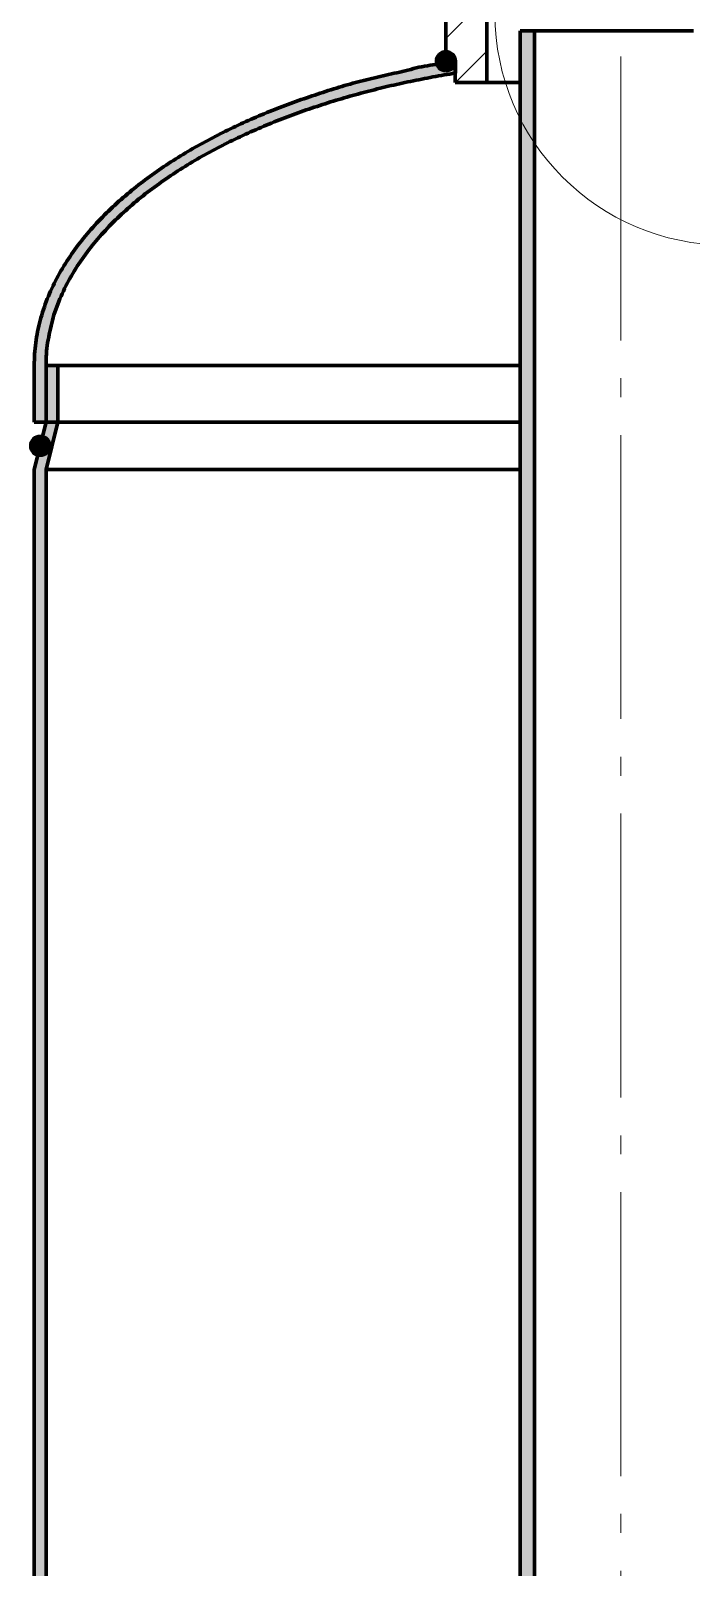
# Model space of a CAD drawing. Header units: millimetres. Extents: x 0 to 2382, y 0 to 420.
# Drawn here: x 732.8 to 767.7, y 198.8 to 280 of the extents above; entities that cross this region are included whole.
import ezdxf

# ---------------------------------------------------------------- set-up
doc = ezdxf.new("R2010")
doc.units = ezdxf.units.MM
doc.linetypes.add('IRAM-F-TRAZO-PUNTO', pattern=[20, 15, -2, 1, -2])
for name, color, linetype, lineweight in [('01-VISIBLE', 7, 'CONTINUOUS', 70), ('03-EJE', 1, 'IRAM-F-TRAZO-PUNTO', 18), ('05-RAYADO', 8, 'CONTINUOUS', 18), ('08-FINA', 5, 'CONTINUOUS', 18)]:
    doc.layers.add(name, color=color, linetype=linetype, lineweight=lineweight)

msp = doc.modelspace()

# ---------------------------------------------------------------- hatches: boundary and pattern name
at = {"layer": '05-RAYADO'}
h = msp.add_hatch(dxfattribs=at)
h.set_pattern_fill('ANSI31', scale=0.62992)
h.paths.add_polyline_path([(756.906, 277.248), (755.245, 277.248), (755.245, 278.375), (754.75, 278.375), (754.75, 285.375), (756.906, 285.375)])
h = msp.add_hatch(color=7, dxfattribs=at)
h.dxf.hatch_style = 1
h.paths.add_polyline_path([(759.425, 141), (758.675, 141), (758.675, 279.975), (759.425, 279.975)])
h = msp.add_hatch(color=7, dxfattribs=at)
h.dxf.hatch_style = 1
h.paths.add_polyline_path([(754.25, 278.375), (754.26, 278.476), (754.291, 278.572), (754.34, 278.661), (754.406, 278.737), (754.486, 278.799), (754.576, 278.844), (754.674, 278.869), (754.775, 278.874), (754.875, 278.859), (754.97, 278.824), (755.056, 278.77), (755.129, 278.701), (755.187, 278.618), (755.227, 278.525), (755.247, 278.426), (755.247, 278.324), (755.227, 278.225), (755.187, 278.132), (755.129, 278.049), (755.056, 277.98), (754.97, 277.926), (754.875, 277.891), (754.775, 277.876), (754.674, 277.881), (754.576, 277.906), (754.486, 277.951), (754.406, 278.013), (754.34, 278.089), (754.291, 278.178), (754.26, 278.274)])
h = msp.add_hatch(color=7, dxfattribs=at)
h.dxf.hatch_style = 1
h.paths.add_polyline_path([(733.625, 259.306), (733, 259.306), (733, 262.306), (733.001, 262.406), (733.002, 262.506), (733.005, 262.607), (733.009, 262.707), (733.014, 262.807), (733.02, 262.907), (733.027, 263.007), (733.035, 263.107), (733.045, 263.206), (733.055, 263.306), (733.067, 263.406), (733.079, 263.505), (733.093, 263.604), (733.108, 263.703), (733.124, 263.802), (733.141, 263.901), (733.159, 264), (733.178, 264.098), (733.198, 264.196), (733.219, 264.294), (733.241, 264.392), (733.265, 264.489), (733.289, 264.587), (733.314, 264.683), (733.34, 264.78), (733.367, 264.877), (733.395, 264.973), (733.425, 265.069), (733.455, 265.164), (733.486, 265.26), (733.518, 265.354), (733.551, 265.449), (733.584, 265.543), (733.619, 265.637), (733.655, 265.731), (733.692, 265.824), (733.729, 265.917), (733.767, 266.01), (733.807, 266.102), (733.847, 266.194), (733.888, 266.285), (733.929, 266.376), (733.972, 266.467), (734.015, 266.557), (734.059, 266.647), (734.104, 266.737), (734.15, 266.826), (734.197, 266.915), (734.244, 267.003), (734.292, 267.091), (734.341, 267.179), (734.39, 267.266), (734.44, 267.352), (734.491, 267.439), (734.543, 267.525), (734.595, 267.61), (734.648, 267.695), (734.702, 267.78), (734.756, 267.864), (734.811, 267.948), (734.867, 268.031), (734.923, 268.114), (734.98, 268.196), (735.038, 268.279), (735.096, 268.36), (735.154, 268.441), (735.214, 268.522), (735.274, 268.602), (735.334, 268.682), (735.395, 268.762), (735.457, 268.841), (735.519, 268.92), (735.581, 268.998), (735.644, 269.076), (735.708, 269.153), (735.772, 269.23), (735.837, 269.306), (735.902, 269.382), (735.968, 269.458), (736.034, 269.533), (736.101, 269.608), (736.168, 269.683), (736.236, 269.757), (736.304, 269.83), (736.372, 269.903), (736.441, 269.976), (736.51, 270.048), (736.58, 270.12), (736.65, 270.192), (736.721, 270.263), (736.792, 270.333), (736.863, 270.404), (736.935, 270.474), (737.007, 270.543), (737.08, 270.612), (737.153, 270.681), (737.226, 270.749), (737.3, 270.817), (737.374, 270.884), (737.448, 270.952), (737.523, 271.018), (737.598, 271.085), (737.674, 271.15), (737.75, 271.216), (737.826, 271.281), (737.902, 271.346), (737.979, 271.41), (738.056, 271.474), (738.134, 271.538), (738.211, 271.601), (738.289, 271.664), (738.368, 271.727), (738.446, 271.789), (738.525, 271.85), (738.604, 271.912), (738.684, 271.973), (738.763, 272.034), (738.843, 272.094), (738.924, 272.154), (739.004, 272.213), (739.085, 272.273), (739.166, 272.332), (739.247, 272.39), (739.329, 272.448), (739.411, 272.506), (739.493, 272.564), (739.575, 272.621), (739.658, 272.678), (739.741, 272.734), (739.824, 272.79), (739.907, 272.846), (739.99, 272.901), (740.074, 272.957), (740.158, 273.011), (740.242, 273.066), (740.326, 273.12), (740.411, 273.174), (740.496, 273.227), (740.58, 273.28), (740.666, 273.333), (740.751, 273.386), (740.836, 273.438), (740.922, 273.49), (741.008, 273.541), (741.094, 273.593), (741.181, 273.644), (741.267, 273.694), (741.354, 273.744), (741.44, 273.794), (741.528, 273.844), (741.615, 273.894), (741.702, 273.943), (741.79, 273.991), (741.877, 274.04), (741.965, 274.088), (742.053, 274.136), (742.141, 274.183), (742.23, 274.231), (742.318, 274.278), (742.407, 274.324), (742.496, 274.371), (742.585, 274.417), (742.674, 274.463), (742.763, 274.508), (742.853, 274.553), (742.942, 274.598), (743.032, 274.643), (743.122, 274.687), (743.212, 274.731), (743.302, 274.775), (743.392, 274.819), (743.482, 274.862), (743.573, 274.905), (743.663, 274.948), (743.754, 274.99), (743.845, 275.032), (743.936, 275.074), (744.027, 275.116), (744.118, 275.157), (744.21, 275.199), (744.301, 275.24), (744.393, 275.28), (744.485, 275.321), (744.576, 275.361), (744.668, 275.401), (744.76, 275.44), (744.852, 275.48), (744.945, 275.519), (745.037, 275.557), (745.13, 275.596), (745.222, 275.634), (745.315, 275.672), (745.408, 275.71), (745.501, 275.748), (745.594, 275.785), (745.687, 275.822), (745.78, 275.858), (745.873, 275.895), (745.967, 275.931), (746.06, 275.967), (746.154, 276.003), (746.248, 276.038), (746.342, 276.073), (746.436, 276.108), (746.53, 276.142), (746.624, 276.177), (746.718, 276.211), (746.812, 276.244), (746.907, 276.278), (747.001, 276.311), (747.096, 276.345), (747.191, 276.377), (747.285, 276.41), (747.38, 276.443), (747.475, 276.475), (747.57, 276.507), (747.665, 276.539), (747.76, 276.571), (747.855, 276.603), (747.95, 276.634), (748.045, 276.665), (748.14, 276.697), (748.236, 276.728), (748.331, 276.758), (748.426, 276.789), (748.522, 276.82), (748.617, 276.85), (748.713, 276.88), (748.808, 276.91), (748.904, 276.94), (749, 276.969), (749.096, 276.999), (749.192, 277.027), (749.288, 277.056), (749.384, 277.084), (749.48, 277.112), (749.576, 277.14), (749.673, 277.167), (749.769, 277.194), (749.866, 277.221), (749.963, 277.247), (750.059, 277.273), (750.156, 277.298), (750.253, 277.323), (750.35, 277.348), (750.448, 277.373), (750.545, 277.397), (750.642, 277.421), (750.739, 277.444), (750.837, 277.468), (750.934, 277.491), (751.032, 277.514), (751.13, 277.537), (751.227, 277.559), (751.325, 277.582), (751.422, 277.604), (751.52, 277.626), (751.618, 277.649), (751.716, 277.671), (751.813, 277.693), (751.911, 277.715), (752.009, 277.737), (752.107, 277.759), (752.204, 277.781), (752.302, 277.803), (752.4, 277.825), (752.497, 277.848), (752.595, 277.87), (752.693, 277.893), (752.79, 277.917), (752.887, 277.942), (752.983, 277.972), (753.077, 278.004), (753.175, 278.028), (753.273, 278.048), (753.371, 278.067), (753.47, 278.084), (753.569, 278.101), (753.667, 278.118), (753.766, 278.135), (753.865, 278.151), (753.964, 278.168), (754.063, 278.184), (754.162, 278.2), (754.261, 278.216), (754.36, 278.232), (754.458, 278.248), (754.557, 278.264), (754.656, 278.28), (754.755, 278.296), (754.854, 278.312), (754.953, 278.328), (755.052, 278.343), (755.151, 278.359), (755.25, 278.375), (755.25, 277.748), (755.151, 277.732), (755.052, 277.716), (754.953, 277.699), (754.854, 277.683), (754.755, 277.666), (754.656, 277.649), (754.557, 277.632), (754.458, 277.615), (754.359, 277.597), (754.261, 277.58), (754.162, 277.562), (754.063, 277.544), (753.965, 277.526), (753.866, 277.507), (753.767, 277.489), (753.669, 277.47), (753.57, 277.451), (753.472, 277.431), (753.373, 277.412), (753.275, 277.392), (753.177, 277.373), (753.078, 277.353), (752.98, 277.332), (752.882, 277.312), (752.783, 277.291), (752.685, 277.271), (752.587, 277.25), (752.489, 277.228), (752.391, 277.207), (752.293, 277.185), (752.195, 277.164), (752.097, 277.141), (751.999, 277.119), (751.902, 277.097), (751.804, 277.074), (751.706, 277.051), (751.608, 277.028), (751.511, 277.005), (751.413, 276.982), (751.316, 276.958), (751.218, 276.934), (751.121, 276.91), (751.024, 276.886), (750.926, 276.861), (750.829, 276.836), (750.732, 276.811), (750.635, 276.786), (750.538, 276.761), (750.441, 276.735), (750.344, 276.709), (750.247, 276.683), (750.15, 276.657), (750.053, 276.631), (749.956, 276.604), (749.86, 276.577), (749.763, 276.55), (749.666, 276.523), (749.57, 276.495), (749.473, 276.468), (749.377, 276.44), (749.281, 276.411), (749.185, 276.383), (749.088, 276.354), (748.992, 276.325), (748.896, 276.296), (748.8, 276.267), (748.704, 276.237), (748.609, 276.208), (748.513, 276.178), (748.417, 276.147), (748.321, 276.117), (748.226, 276.086), (748.13, 276.055), (748.035, 276.024), (747.94, 275.993), (747.845, 275.961), (747.749, 275.929), (747.654, 275.897), (747.559, 275.865), (747.464, 275.832), (747.37, 275.8), (747.275, 275.767), (747.18, 275.733), (747.086, 275.7), (746.991, 275.666), (746.897, 275.632), (746.802, 275.598), (746.708, 275.563), (746.614, 275.528), (746.52, 275.493), (746.426, 275.458), (746.332, 275.423), (746.238, 275.387), (746.145, 275.351), (746.051, 275.315), (745.958, 275.278), (745.864, 275.242), (745.771, 275.205), (745.678, 275.167), (745.585, 275.13), (745.492, 275.092), (745.399, 275.054), (745.306, 275.016), (745.214, 274.977), (745.121, 274.938), (745.029, 274.899), (744.936, 274.86), (744.844, 274.82), (744.752, 274.78), (744.66, 274.74), (744.568, 274.7), (744.476, 274.659), (744.385, 274.618), (744.293, 274.577), (744.202, 274.535), (744.111, 274.494), (744.02, 274.451), (743.929, 274.409), (743.838, 274.367), (743.747, 274.324), (743.657, 274.28), (743.566, 274.237), (743.476, 274.193), (743.386, 274.149), (743.296, 274.105), (743.206, 274.06), (743.116, 274.015), (743.027, 273.97), (742.937, 273.925), (742.848, 273.879), (742.759, 273.833), (742.67, 273.786), (742.581, 273.74), (742.492, 273.693), (742.404, 273.645), (742.315, 273.598), (742.227, 273.55), (742.139, 273.501), (742.051, 273.453), (741.964, 273.404), (741.876, 273.355), (741.789, 273.305), (741.702, 273.256), (741.615, 273.206), (741.528, 273.155), (741.442, 273.104), (741.355, 273.053), (741.269, 273.002), (741.183, 272.95), (741.097, 272.898), (741.012, 272.846), (740.926, 272.793), (740.841, 272.74), (740.756, 272.687), (740.671, 272.633), (740.587, 272.579), (740.502, 272.524), (740.418, 272.47), (740.335, 272.415), (740.251, 272.359), (740.167, 272.303), (740.084, 272.247), (740.001, 272.191), (739.919, 272.134), (739.836, 272.077), (739.754, 272.019), (739.672, 271.961), (739.59, 271.903), (739.509, 271.844), (739.428, 271.785), (739.347, 271.726), (739.266, 271.666), (739.186, 271.606), (739.106, 271.546), (739.026, 271.485), (738.947, 271.423), (738.867, 271.362), (738.789, 271.3), (738.71, 271.237), (738.632, 271.175), (738.554, 271.111), (738.476, 271.048), (738.399, 270.984), (738.322, 270.92), (738.245, 270.855), (738.169, 270.79), (738.093, 270.724), (738.017, 270.658), (737.942, 270.592), (737.867, 270.525), (737.792, 270.458), (737.718, 270.39), (737.644, 270.322), (737.571, 270.254), (737.498, 270.185), (737.425, 270.116), (737.353, 270.046), (737.281, 269.976), (737.21, 269.906), (737.139, 269.835), (737.068, 269.763), (736.998, 269.692), (736.929, 269.619), (736.859, 269.547), (736.791, 269.474), (736.722, 269.4), (736.655, 269.326), (736.587, 269.252), (736.521, 269.177), (736.454, 269.101), (736.388, 269.026), (736.323, 268.95), (736.258, 268.873), (736.194, 268.796), (736.13, 268.718), (736.067, 268.641), (736.004, 268.562), (735.942, 268.483), (735.881, 268.404), (735.82, 268.324), (735.759, 268.244), (735.7, 268.164), (735.64, 268.083), (735.582, 268.001), (735.524, 267.919), (735.467, 267.837), (735.41, 267.754), (735.354, 267.67), (735.299, 267.586), (735.245, 267.502), (735.191, 267.417), (735.138, 267.332), (735.086, 267.246), (735.035, 267.16), (734.984, 267.074), (734.934, 266.987), (734.885, 266.899), (734.836, 266.811), (734.788, 266.723), (734.741, 266.635), (734.695, 266.546), (734.65, 266.456), (734.605, 266.366), (734.561, 266.276), (734.517, 266.186), (734.475, 266.095), (734.433, 266.003), (734.393, 265.912), (734.353, 265.82), (734.314, 265.727), (734.276, 265.634), (734.239, 265.541), (734.203, 265.447), (734.169, 265.353), (734.135, 265.258), (734.103, 265.163), (734.072, 265.068), (734.042, 264.972), (734.013, 264.876), (733.986, 264.779), (733.959, 264.683), (733.934, 264.586), (733.91, 264.488), (733.886, 264.391), (733.864, 264.293), (733.842, 264.195), (733.821, 264.097), (733.8, 263.999), (733.78, 263.9), (733.761, 263.802), (733.742, 263.703), (733.724, 263.605), (733.706, 263.506), (733.69, 263.407), (733.675, 263.307), (733.663, 263.208), (733.652, 263.108), (733.644, 263.008), (733.638, 262.908), (733.633, 262.808), (733.63, 262.707), (733.628, 262.607), (733.626, 262.507), (733.625, 262.406), (733.625, 262.306)])
h = msp.add_hatch(color=7, dxfattribs=at)
h.dxf.hatch_style = 1
h.paths.add_polyline_path([(733.625, 128.625), (733, 128.625), (733, 256.806), (733.625, 259.306), (733.625, 262.306), (734.25, 262.306), (734.25, 259.306), (733.625, 256.806)])
h = msp.add_hatch(color=7, dxfattribs=at)
h.dxf.hatch_style = 1
h.paths.add_polyline_path([(732.812, 258.056), (732.823, 258.157), (732.853, 258.253), (732.902, 258.342), (732.968, 258.418), (733.048, 258.48), (733.139, 258.525), (733.237, 258.55), (733.338, 258.555), (733.438, 258.54), (733.533, 258.505), (733.619, 258.451), (733.692, 258.382), (733.75, 258.299), (733.79, 258.206), (733.81, 258.107), (733.81, 258.005), (733.79, 257.906), (733.75, 257.813), (733.692, 257.73), (733.619, 257.661), (733.533, 257.607), (733.438, 257.572), (733.338, 257.557), (733.237, 257.562), (733.139, 257.587), (733.048, 257.632), (732.968, 257.694), (732.902, 257.77), (732.853, 257.859), (732.823, 257.955)])

# ---------------------------------------------------------------- linework, layer by layer
at = {"layer": '01-VISIBLE'}
for p, q in [((754.75, 278.375), (754.75, 285.375)), ((756.906, 277.248), (756.906, 285.375)), ((758.675, 141), (758.675, 279.975)), ((759.425, 279.975), (758.675, 279.975)), ((759.425, 141), (759.425, 279.975)), ((755.245, 278.375), (754.75, 278.375)), ((755.245, 277.248), (755.245, 278.375)), ((755.25, 278.375), (755.25, 277.748)), ((756.906, 277.248), (755.245, 277.248)), ((733, 259.306), (733, 262.306)), ((734.25, 262.306), (733.625, 262.306)), ((733.625, 259.306), (733.625, 262.306)), ((733.625, 262.306), (733.625, 259.306)), ((734.25, 259.306), (734.25, 262.306)), ((733.625, 259.306), (733, 256.806)), ((733, 259.306), (733.625, 259.306)), ((734.25, 259.306), (733.625, 256.806)), ((733, 128.625), (733, 256.806)), ((733.625, 128.625), (733.625, 256.806))]:
    msp.add_line(p, q, dxfattribs=at)
for points in [[(767.825, 279.975), (767.675, 279.975), (767.525, 279.975), (767.375, 279.975), (767.225, 279.975), (767.075, 279.975), (766.925, 279.975), (766.775, 279.975), (766.625, 279.975), (766.475, 279.975), (766.325, 279.975), (766.175, 279.975), (766.025, 279.975), (765.875, 279.975), (765.725, 279.975), (765.575, 279.975), (765.425, 279.975), (765.275, 279.975), (765.125, 279.975), (764.975, 279.975), (764.825, 279.975), (764.675, 279.975), (764.525, 279.975), (764.375, 279.975), (764.225, 279.975), (764.075, 279.975), (763.925, 279.975), (763.775, 279.975), (763.625, 279.975), (763.475, 279.975), (763.325, 279.975), (763.175, 279.975), (763.025, 279.975), (762.875, 279.975), (762.725, 279.975), (762.575, 279.975), (762.425, 279.975), (762.275, 279.975), (762.125, 279.975), (761.975, 279.975), (761.825, 279.975), (761.675, 279.975), (761.525, 279.975), (761.375, 279.975), (761.225, 279.975), (761.075, 279.975), (760.925, 279.975), (760.775, 279.975), (760.625, 279.975), (760.475, 279.975), (760.325, 279.975), (760.175, 279.975), (760.025, 279.975), (759.875, 279.975), (759.725, 279.975), (759.575, 279.975), (759.425, 279.975)], [(733, 262.306), (733.001, 262.456), (733.005, 262.606), (733.011, 262.756), (733.02, 262.906), (733.031, 263.055), (733.045, 263.205), (733.061, 263.354), (733.079, 263.503), (733.1, 263.652), (733.124, 263.8), (733.149, 263.948), (733.177, 264.095), (733.208, 264.242), (733.241, 264.388), (733.276, 264.534), (733.313, 264.68), (733.352, 264.824), (733.394, 264.968), (733.438, 265.112), (733.484, 265.255), (733.532, 265.397), (733.583, 265.538), (733.635, 265.679), (733.689, 265.819), (733.746, 265.958), (733.804, 266.096), (733.864, 266.233), (733.926, 266.37), (733.99, 266.506), (734.056, 266.641), (734.124, 266.775), (734.193, 266.908), (734.264, 267.04), (734.336, 267.171), (734.411, 267.301), (734.487, 267.431), (734.564, 267.559), (734.643, 267.687), (734.724, 267.814), (734.806, 267.939), (734.889, 268.064), (734.974, 268.188), (735.06, 268.31), (735.148, 268.432), (735.237, 268.553), (735.327, 268.673), (735.418, 268.792), (735.511, 268.91), (735.605, 269.027), (735.7, 269.143), (735.796, 269.258), (735.894, 269.372), (735.992, 269.486), (736.092, 269.598), (736.192, 269.709), (736.294, 269.82), (736.396, 269.929), (736.5, 270.038), (736.605, 270.145), (736.71, 270.252), (736.817, 270.358), (736.924, 270.463), (737.032, 270.567), (737.141, 270.67), (737.251, 270.772), (737.362, 270.873), (737.473, 270.974), (737.585, 271.073), (737.698, 271.172), (737.812, 271.27), (737.927, 271.367), (738.042, 271.463), (738.158, 271.558), (738.275, 271.652), (738.392, 271.746), (738.51, 271.839), (738.628, 271.931), (738.748, 272.022), (738.867, 272.112), (738.988, 272.201), (739.109, 272.29), (739.231, 272.378), (739.353, 272.465), (739.475, 272.551), (739.599, 272.637), (739.722, 272.722), (739.847, 272.806), (739.972, 272.889), (740.097, 272.972), (740.223, 273.053), (740.349, 273.134), (740.476, 273.215), (740.603, 273.294), (740.731, 273.373), (740.859, 273.451), (740.987, 273.529), (741.116, 273.606), (741.245, 273.682), (741.375, 273.757), (741.505, 273.832), (741.636, 273.906), (741.767, 273.979), (741.898, 274.051), (742.03, 274.123), (742.162, 274.194), (742.294, 274.265), (742.427, 274.335), (742.56, 274.404), (742.694, 274.473), (742.828, 274.541), (742.962, 274.608), (743.096, 274.675), (743.231, 274.741), (743.366, 274.806), (743.501, 274.871), (743.637, 274.935), (743.773, 274.999), (743.909, 275.062), (744.045, 275.124), (744.182, 275.186), (744.319, 275.247), (744.456, 275.308), (744.594, 275.368), (744.731, 275.428), (744.869, 275.487), (745.008, 275.545), (745.146, 275.603), (745.285, 275.66), (745.424, 275.717), (745.563, 275.773), (745.702, 275.828), (745.842, 275.883), (745.982, 275.937), (746.122, 275.99), (746.263, 276.043), (746.403, 276.096), (746.544, 276.148), (746.685, 276.199), (746.826, 276.249), (746.968, 276.3), (747.109, 276.349), (747.251, 276.398), (747.393, 276.447), (747.535, 276.495), (747.677, 276.543), (747.82, 276.591), (747.962, 276.638), (748.105, 276.685), (748.247, 276.731), (748.39, 276.777), (748.533, 276.823), (748.676, 276.869), (748.819, 276.914), (748.962, 276.958), (749.106, 277.002), (749.25, 277.045), (749.394, 277.087), (749.538, 277.129), (749.682, 277.17), (749.827, 277.21), (749.971, 277.249), (750.117, 277.288), (750.262, 277.325), (750.407, 277.363), (750.553, 277.399), (750.698, 277.434), (750.844, 277.47), (750.99, 277.504), (751.136, 277.538), (751.283, 277.572), (751.429, 277.606), (751.575, 277.639), (751.722, 277.672), (751.868, 277.705), (752.014, 277.738), (752.161, 277.771), (752.307, 277.804), (752.453, 277.838), (752.6, 277.871), (752.745, 277.906), (752.891, 277.943), (753.033, 277.99), (753.178, 278.029), (753.325, 278.058), (753.473, 278.085), (753.621, 278.11), (753.769, 278.135), (753.917, 278.16), (754.065, 278.184), (754.213, 278.209), (754.361, 278.233), (754.509, 278.257), (754.657, 278.28), (754.805, 278.304), (754.954, 278.328), (755.102, 278.351), (755.25, 278.375)], [(755.25, 277.748), (755.101, 277.724), (754.953, 277.699), (754.804, 277.674), (754.656, 277.649), (754.508, 277.623), (754.359, 277.597), (754.211, 277.571), (754.063, 277.544), (753.915, 277.516), (753.767, 277.489), (753.619, 277.46), (753.472, 277.431), (753.324, 277.402), (753.177, 277.373), (753.029, 277.343), (752.882, 277.312), (752.734, 277.281), (752.587, 277.25), (752.44, 277.218), (752.293, 277.185), (752.146, 277.153), (751.999, 277.119), (751.853, 277.086), (751.706, 277.051), (751.56, 277.017), (751.413, 276.982), (751.267, 276.946), (751.121, 276.91), (750.975, 276.873), (750.829, 276.836), (750.683, 276.799), (750.538, 276.761), (750.392, 276.722), (750.247, 276.683), (750.101, 276.644), (749.956, 276.604), (749.811, 276.564), (749.666, 276.523), (749.522, 276.481), (749.377, 276.44), (749.233, 276.397), (749.088, 276.354), (748.944, 276.311), (748.8, 276.267), (748.656, 276.223), (748.513, 276.178), (748.369, 276.132), (748.226, 276.086), (748.083, 276.04), (747.94, 275.993), (747.797, 275.945), (747.654, 275.897), (747.512, 275.849), (747.37, 275.8), (747.228, 275.75), (747.086, 275.7), (746.944, 275.649), (746.802, 275.598), (746.661, 275.546), (746.52, 275.493), (746.379, 275.44), (746.238, 275.387), (746.098, 275.333), (745.958, 275.278), (745.818, 275.223), (745.678, 275.167), (745.538, 275.111), (745.399, 275.054), (745.26, 274.996), (745.121, 274.938), (744.982, 274.88), (744.844, 274.82), (744.706, 274.76), (744.568, 274.7), (744.431, 274.639), (744.293, 274.577), (744.156, 274.514), (744.02, 274.451), (743.883, 274.388), (743.747, 274.324), (743.611, 274.259), (743.476, 274.193), (743.341, 274.127), (743.206, 274.06), (743.071, 273.993), (742.937, 273.925), (742.803, 273.856), (742.67, 273.786), (742.537, 273.716), (742.404, 273.645), (742.271, 273.574), (742.139, 273.501), (742.008, 273.429), (741.876, 273.355), (741.745, 273.281), (741.615, 273.206), (741.485, 273.13), (741.355, 273.053), (741.226, 272.976), (741.097, 272.898), (740.969, 272.819), (740.841, 272.74), (740.714, 272.66), (740.587, 272.579), (740.46, 272.497), (740.335, 272.415), (740.209, 272.331), (740.084, 272.247), (739.96, 272.162), (739.836, 272.077), (739.713, 271.99), (739.59, 271.903), (739.468, 271.815), (739.347, 271.726), (739.226, 271.636), (739.106, 271.546), (738.986, 271.454), (738.867, 271.362), (738.749, 271.269), (738.632, 271.175), (738.515, 271.08), (738.399, 270.984), (738.283, 270.887), (738.169, 270.79), (738.055, 270.691), (737.942, 270.592), (737.83, 270.492), (737.718, 270.39), (737.608, 270.288), (737.498, 270.185), (737.389, 270.081), (737.281, 269.976), (737.174, 269.87), (737.068, 269.763), (736.963, 269.655), (736.859, 269.547), (736.757, 269.437), (736.655, 269.326), (736.554, 269.214), (736.454, 269.101), (736.356, 268.988), (736.258, 268.873), (736.162, 268.757), (736.067, 268.641), (735.973, 268.523), (735.881, 268.404), (735.789, 268.284), (735.7, 268.164), (735.611, 268.042), (735.524, 267.919), (735.438, 267.795), (735.354, 267.67), (735.272, 267.544), (735.191, 267.417), (735.112, 267.289), (735.035, 267.16), (734.959, 267.03), (734.885, 266.899), (734.812, 266.767), (734.741, 266.635), (734.672, 266.501), (734.605, 266.366), (734.539, 266.231), (734.475, 266.095), (734.413, 265.958), (734.353, 265.82), (734.295, 265.681), (734.239, 265.541), (734.186, 265.4), (734.135, 265.258), (734.087, 265.116), (734.042, 264.972), (733.999, 264.828), (733.959, 264.683), (733.922, 264.537), (733.886, 264.391), (733.853, 264.244), (733.821, 264.097), (733.79, 263.949), (733.761, 263.802), (733.733, 263.654), (733.706, 263.506), (733.682, 263.357), (733.663, 263.208), (733.648, 263.058), (733.638, 262.908), (733.631, 262.758), (733.628, 262.607), (733.626, 262.457), (733.625, 262.306)], [(758.675, 277.248), (758.514, 277.248), (758.353, 277.248), (758.193, 277.248), (758.032, 277.248), (757.871, 277.248), (757.71, 277.248), (757.549, 277.248), (757.388, 277.248), (757.228, 277.248), (757.067, 277.248), (756.906, 277.248)], [(758.675, 262.306), (758.524, 262.306), (758.373, 262.306), (758.223, 262.306), (758.072, 262.306), (757.921, 262.306), (757.77, 262.306), (757.62, 262.306), (757.469, 262.306), (757.318, 262.306), (757.167, 262.306), (757.017, 262.306), (756.866, 262.306), (756.715, 262.306), (756.564, 262.306), (756.413, 262.306), (756.263, 262.306), (756.112, 262.306), (755.961, 262.306), (755.81, 262.306), (755.66, 262.306), (755.509, 262.306), (755.358, 262.306), (755.207, 262.306), (755.056, 262.306), (754.906, 262.306), (754.755, 262.306), (754.604, 262.306), (754.453, 262.306), (754.303, 262.306), (754.152, 262.306), (754.001, 262.306), (753.85, 262.306), (753.7, 262.306), (753.549, 262.306), (753.398, 262.306), (753.247, 262.306), (753.096, 262.306), (752.946, 262.306), (752.795, 262.306), (752.644, 262.306), (752.493, 262.306), (752.343, 262.306), (752.192, 262.306), (752.041, 262.306), (751.89, 262.306), (751.74, 262.306), (751.589, 262.306), (751.438, 262.306), (751.287, 262.306), (751.136, 262.306), (750.986, 262.306), (750.835, 262.306), (750.684, 262.306), (750.533, 262.306), (750.383, 262.306), (750.232, 262.306), (750.081, 262.306), (749.93, 262.306), (749.779, 262.306), (749.629, 262.306), (749.478, 262.306), (749.327, 262.306), (749.176, 262.306), (749.026, 262.306), (748.875, 262.306), (748.724, 262.306), (748.573, 262.306), (748.423, 262.306), (748.272, 262.306), (748.121, 262.306), (747.97, 262.306), (747.819, 262.306), (747.669, 262.306), (747.518, 262.306), (747.367, 262.306), (747.216, 262.306), (747.066, 262.306), (746.915, 262.306), (746.764, 262.306), (746.613, 262.306), (746.462, 262.306), (746.312, 262.306), (746.161, 262.306), (746.01, 262.306), (745.859, 262.306), (745.709, 262.306), (745.558, 262.306), (745.407, 262.306), (745.256, 262.306), (745.106, 262.306), (744.955, 262.306), (744.804, 262.306), (744.653, 262.306), (744.502, 262.306), (744.352, 262.306), (744.201, 262.306), (744.05, 262.306), (743.899, 262.306), (743.749, 262.306), (743.598, 262.306), (743.447, 262.306), (743.296, 262.306), (743.146, 262.306), (742.995, 262.306), (742.844, 262.306), (742.693, 262.306), (742.542, 262.306), (742.392, 262.306), (742.241, 262.306), (742.09, 262.306), (741.939, 262.306), (741.789, 262.306), (741.638, 262.306), (741.487, 262.306), (741.336, 262.306), (741.185, 262.306), (741.035, 262.306), (740.884, 262.306), (740.733, 262.306), (740.582, 262.306), (740.432, 262.306), (740.281, 262.306), (740.13, 262.306), (739.979, 262.306), (739.829, 262.306), (739.678, 262.306), (739.527, 262.306), (739.376, 262.306), (739.225, 262.306), (739.075, 262.306), (738.924, 262.306), (738.773, 262.306), (738.622, 262.306), (738.472, 262.306), (738.321, 262.306), (738.17, 262.306), (738.019, 262.306), (737.869, 262.306), (737.718, 262.306), (737.567, 262.306), (737.416, 262.306), (737.265, 262.306), (737.115, 262.306), (736.964, 262.306), (736.813, 262.306), (736.662, 262.306), (736.512, 262.306), (736.361, 262.306), (736.21, 262.306), (736.059, 262.306), (735.908, 262.306), (735.758, 262.306), (735.607, 262.306), (735.456, 262.306), (735.305, 262.306), (735.155, 262.306), (735.004, 262.306), (734.853, 262.306), (734.702, 262.306), (734.552, 262.306), (734.401, 262.306), (734.25, 262.306)], [(734.25, 259.306), (734.146, 259.306), (734.042, 259.306), (733.938, 259.306), (733.833, 259.306), (733.729, 259.306), (733.625, 259.306)], [(758.675, 259.306), (758.524, 259.306), (758.373, 259.306), (758.223, 259.306), (758.072, 259.306), (757.921, 259.306), (757.77, 259.306), (757.62, 259.306), (757.469, 259.306), (757.318, 259.306), (757.167, 259.306), (757.017, 259.306), (756.866, 259.306), (756.715, 259.306), (756.564, 259.306), (756.413, 259.306), (756.263, 259.306), (756.112, 259.306), (755.961, 259.306), (755.81, 259.306), (755.66, 259.306), (755.509, 259.306), (755.358, 259.306), (755.207, 259.306), (755.056, 259.306), (754.906, 259.306), (754.755, 259.306), (754.604, 259.306), (754.453, 259.306), (754.303, 259.306), (754.152, 259.306), (754.001, 259.306), (753.85, 259.306), (753.7, 259.306), (753.549, 259.306), (753.398, 259.306), (753.247, 259.306), (753.096, 259.306), (752.946, 259.306), (752.795, 259.306), (752.644, 259.306), (752.493, 259.306), (752.343, 259.306), (752.192, 259.306), (752.041, 259.306), (751.89, 259.306), (751.74, 259.306), (751.589, 259.306), (751.438, 259.306), (751.287, 259.306), (751.136, 259.306), (750.986, 259.306), (750.835, 259.306), (750.684, 259.306), (750.533, 259.306), (750.383, 259.306), (750.232, 259.306), (750.081, 259.306), (749.93, 259.306), (749.779, 259.306), (749.629, 259.306), (749.478, 259.306), (749.327, 259.306), (749.176, 259.306), (749.026, 259.306), (748.875, 259.306), (748.724, 259.306), (748.573, 259.306), (748.423, 259.306), (748.272, 259.306), (748.121, 259.306), (747.97, 259.306), (747.819, 259.306), (747.669, 259.306), (747.518, 259.306), (747.367, 259.306), (747.216, 259.306), (747.066, 259.306), (746.915, 259.306), (746.764, 259.306), (746.613, 259.306), (746.462, 259.306), (746.312, 259.306), (746.161, 259.306), (746.01, 259.306), (745.859, 259.306), (745.709, 259.306), (745.558, 259.306), (745.407, 259.306), (745.256, 259.306), (745.106, 259.306), (744.955, 259.306), (744.804, 259.306), (744.653, 259.306), (744.502, 259.306), (744.352, 259.306), (744.201, 259.306), (744.05, 259.306), (743.899, 259.306), (743.749, 259.306), (743.598, 259.306), (743.447, 259.306), (743.296, 259.306), (743.146, 259.306), (742.995, 259.306), (742.844, 259.306), (742.693, 259.306), (742.542, 259.306), (742.392, 259.306), (742.241, 259.306), (742.09, 259.306), (741.939, 259.306), (741.789, 259.306), (741.638, 259.306), (741.487, 259.306), (741.336, 259.306), (741.185, 259.306), (741.035, 259.306), (740.884, 259.306), (740.733, 259.306), (740.582, 259.306), (740.432, 259.306), (740.281, 259.306), (740.13, 259.306), (739.979, 259.306), (739.829, 259.306), (739.678, 259.306), (739.527, 259.306), (739.376, 259.306), (739.225, 259.306), (739.075, 259.306), (738.924, 259.306), (738.773, 259.306), (738.622, 259.306), (738.472, 259.306), (738.321, 259.306), (738.17, 259.306), (738.019, 259.306), (737.869, 259.306), (737.718, 259.306), (737.567, 259.306), (737.416, 259.306), (737.265, 259.306), (737.115, 259.306), (736.964, 259.306), (736.813, 259.306), (736.662, 259.306), (736.512, 259.306), (736.361, 259.306), (736.21, 259.306), (736.059, 259.306), (735.908, 259.306), (735.758, 259.306), (735.607, 259.306), (735.456, 259.306), (735.305, 259.306), (735.155, 259.306), (735.004, 259.306), (734.853, 259.306), (734.702, 259.306), (734.552, 259.306), (734.401, 259.306), (734.25, 259.306)], [(733.438, 258.556), (733.417, 258.556), (733.396, 258.556), (733.375, 258.556), (733.354, 258.556), (733.333, 258.556), (733.312, 258.556)], [(758.675, 256.806), (758.525, 256.806), (758.375, 256.806), (758.225, 256.806), (758.075, 256.806), (757.925, 256.806), (757.775, 256.806), (757.625, 256.806), (757.475, 256.806), (757.325, 256.806), (757.175, 256.806), (757.025, 256.806), (756.875, 256.806), (756.725, 256.806), (756.575, 256.806), (756.425, 256.806), (756.275, 256.806), (756.125, 256.806), (755.975, 256.806), (755.825, 256.806), (755.675, 256.806), (755.525, 256.806), (755.375, 256.806), (755.225, 256.806), (755.075, 256.806), (754.925, 256.806), (754.775, 256.806), (754.625, 256.806), (754.475, 256.806), (754.325, 256.806), (754.175, 256.806), (754.025, 256.806), (753.875, 256.806), (753.725, 256.806), (753.575, 256.806), (753.425, 256.806), (753.275, 256.806), (753.125, 256.806), (752.975, 256.806), (752.825, 256.806), (752.675, 256.806), (752.525, 256.806), (752.375, 256.806), (752.225, 256.806), (752.075, 256.806), (751.925, 256.806), (751.775, 256.806), (751.625, 256.806), (751.475, 256.806), (751.325, 256.806), (751.175, 256.806), (751.025, 256.806), (750.875, 256.806), (750.725, 256.806), (750.575, 256.806), (750.425, 256.806), (750.275, 256.806), (750.125, 256.806), (749.975, 256.806), (749.825, 256.806), (749.675, 256.806), (749.525, 256.806), (749.375, 256.806), (749.225, 256.806), (749.075, 256.806), (748.925, 256.806), (748.775, 256.806), (748.625, 256.806), (748.475, 256.806), (748.325, 256.806), (748.175, 256.806), (748.025, 256.806), (747.875, 256.806), (747.725, 256.806), (747.575, 256.806), (747.425, 256.806), (747.275, 256.806), (747.125, 256.806), (746.975, 256.806), (746.825, 256.806), (746.675, 256.806), (746.525, 256.806), (746.375, 256.806), (746.225, 256.806), (746.075, 256.806), (745.925, 256.806), (745.775, 256.806), (745.625, 256.806), (745.475, 256.806), (745.325, 256.806), (745.175, 256.806), (745.025, 256.806), (744.875, 256.806), (744.725, 256.806), (744.575, 256.806), (744.425, 256.806), (744.275, 256.806), (744.125, 256.806), (743.975, 256.806), (743.825, 256.806), (743.675, 256.806), (743.525, 256.806), (743.375, 256.806), (743.225, 256.806), (743.075, 256.806), (742.925, 256.806), (742.775, 256.806), (742.625, 256.806), (742.475, 256.806), (742.325, 256.806), (742.175, 256.806), (742.025, 256.806), (741.875, 256.806), (741.725, 256.806), (741.575, 256.806), (741.425, 256.806), (741.275, 256.806), (741.125, 256.806), (740.975, 256.806), (740.825, 256.806), (740.675, 256.806), (740.525, 256.806), (740.375, 256.806), (740.225, 256.806), (740.075, 256.806), (739.925, 256.806), (739.775, 256.806), (739.625, 256.806), (739.475, 256.806), (739.325, 256.806), (739.175, 256.806), (739.025, 256.806), (738.875, 256.806), (738.725, 256.806), (738.575, 256.806), (738.425, 256.806), (738.275, 256.806), (738.125, 256.806), (737.975, 256.806), (737.825, 256.806), (737.675, 256.806), (737.525, 256.806), (737.375, 256.806), (737.225, 256.806), (737.075, 256.806), (736.925, 256.806), (736.775, 256.806), (736.625, 256.806), (736.475, 256.806), (736.325, 256.806), (736.175, 256.806), (736.025, 256.806), (735.875, 256.806), (735.725, 256.806), (735.575, 256.806), (735.425, 256.806), (735.275, 256.806), (735.125, 256.806), (734.975, 256.806), (734.825, 256.806), (734.675, 256.806), (734.525, 256.806), (734.375, 256.806), (734.225, 256.806), (734.075, 256.806), (733.925, 256.806), (733.775, 256.806), (733.625, 256.806)]]:
    msp.add_lwpolyline(points, dxfattribs=at)
for centre, start, end in [((754.75, 278.375), 90, 180), ((754.75, 278.375), -90, 90), ((754.75, 278.375), 180, -90), ((733.312, 258.056), 90, 180), ((733.312, 258.056), -90, 90), ((733.312, 258.056), 180, -90)]:
    msp.add_arc(centre, 0.5, start, end, dxfattribs=at)
at = {"layer": '03-EJE'}
msp.add_line((764, 123.625), (764, 290.375), dxfattribs=at)
at = {"layer": '08-FINA'}
msp.add_circle((769.55, 280.875), 12.208, dxfattribs=at)

doc.saveas('drawing.dxf')
